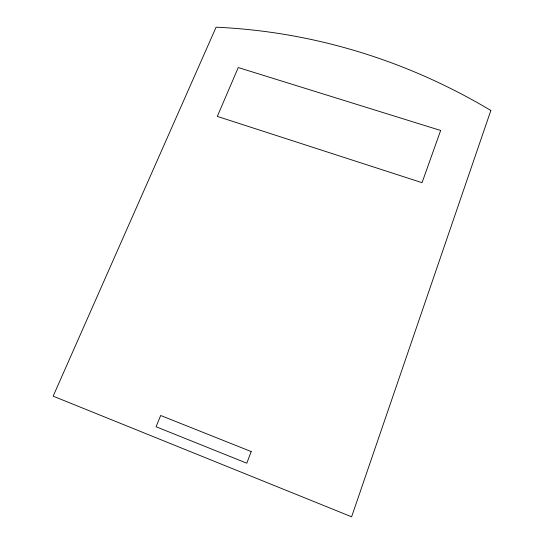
<?xml version="1.0" encoding="UTF-8"?>
<svg xmlns="http://www.w3.org/2000/svg" width="544" height="544" viewBox="0 0 544 544"><rect width="100%" height="100%" fill="white"/><g stroke="black" fill="none" stroke-linecap="round" stroke-linejoin="round"><path stroke-width="0.82" d="M490.851 110.48L351.614 516.8L53.149 396.161L216.097 27.2A737.487 652.426 -84.6 0 1 490.851 110.48M440.647 130.472L422.042 182.675L217.314 116.396L238.258 67.551L440.647 130.472M251.199 451.561L246.799 463.196L156.074 426.754L160.677 415.487L251.199 451.561"/></g></svg>
